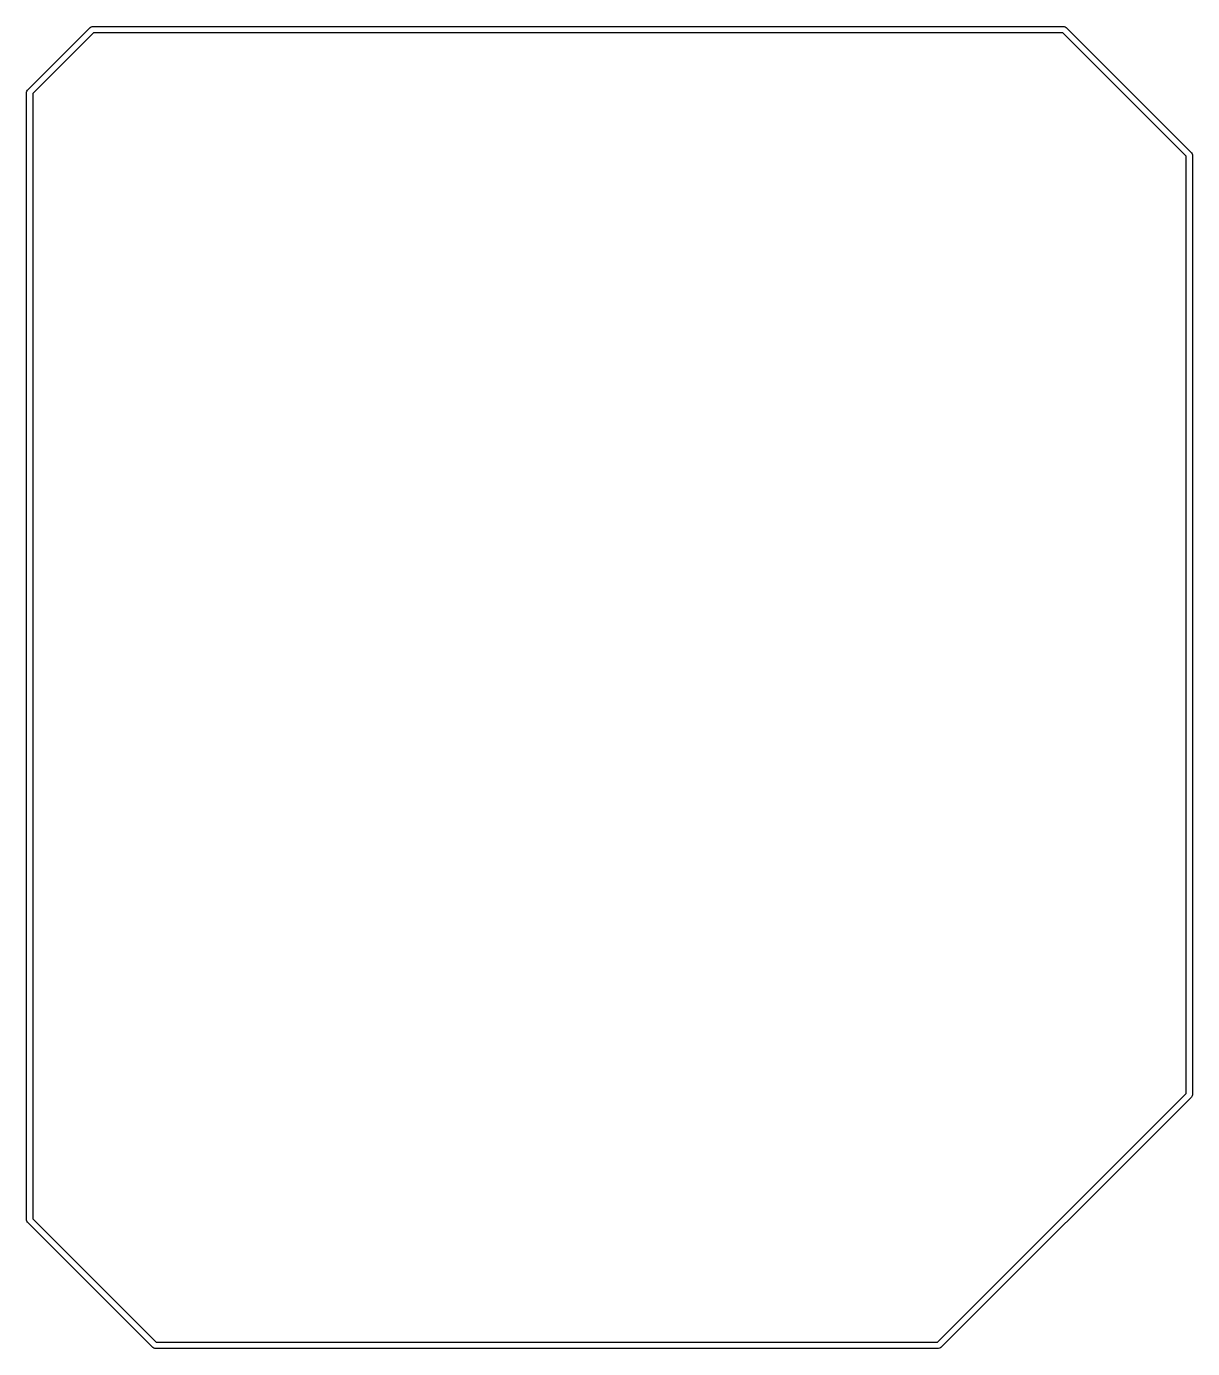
# Model space of a CAD drawing. Extents: x 101 to 110.3, y -80 to -69.5.
import ezdxf

# ---------------------------------------------------------------- set-up
doc = ezdxf.new("R2010")
doc.units = 0
doc.layers.add('BLACK', color=7, linetype='CONTINUOUS')

msp = doc.modelspace()

# ---------------------------------------------------------------- linework, layer by layer
at = {"layer": 'BLACK', "linetype": 'CONTINUOUS'}
for p, q in [((100.982322, -69.982322), (101.482322, -69.482322)), ((101.482322, -69.482322), (101.490433, -69.476903)), ((101.490433, -69.476903), (101.5, -69.475)), ((101.5, -69.475), (109.25, -69.475)), ((109.25, -69.475), (109.259567, -69.476903)), ((109.259567, -69.476903), (109.267678, -69.482322)), ((109.267678, -69.482322), (110.267678, -70.482323)), ((101.510356, -69.525), (101.025, -70.010356)), ((109.239644, -69.525), (101.510356, -69.525)), ((110.225, -70.510355), (109.239644, -69.525)), ((100.975, -70), (100.976903, -69.990433)), ((100.975, -79), (100.975, -70)), ((100.976903, -69.990433), (100.982322, -69.982322)), ((101.025, -70.010356), (101.025, -78.989644)), ((110.225, -77.989644), (110.225, -70.510355)), ((110.267678, -70.482323), (110.273097, -70.490433)), ((110.273097, -70.490433), (110.275, -70.5)), ((110.275, -70.5), (110.275, -78)), ((108.239644, -79.975), (110.225, -77.989644)), ((110.267678, -78.017678), (108.267678, -80.017678)), ((110.273097, -78.009567), (110.267678, -78.017678)), ((110.275, -78), (110.273097, -78.009567)), ((100.976903, -79.009567), (100.975, -79)), ((100.982322, -79.017678), (100.976903, -79.009567)), ((101.982323, -80.017678), (100.982322, -79.017678)), ((101.025, -78.989644), (102.010355, -79.975)), ((101.990433, -80.023097), (101.982323, -80.017678)), ((102, -80.025), (101.990433, -80.023097)), ((108.25, -80.025), (102, -80.025)), ((102.010355, -79.975), (108.239644, -79.975)), ((108.259567, -80.023097), (108.25, -80.025)), ((108.267678, -80.017678), (108.259567, -80.023097))]:
    msp.add_line(p, q, dxfattribs=at)

doc.saveas('drawing.dxf')
